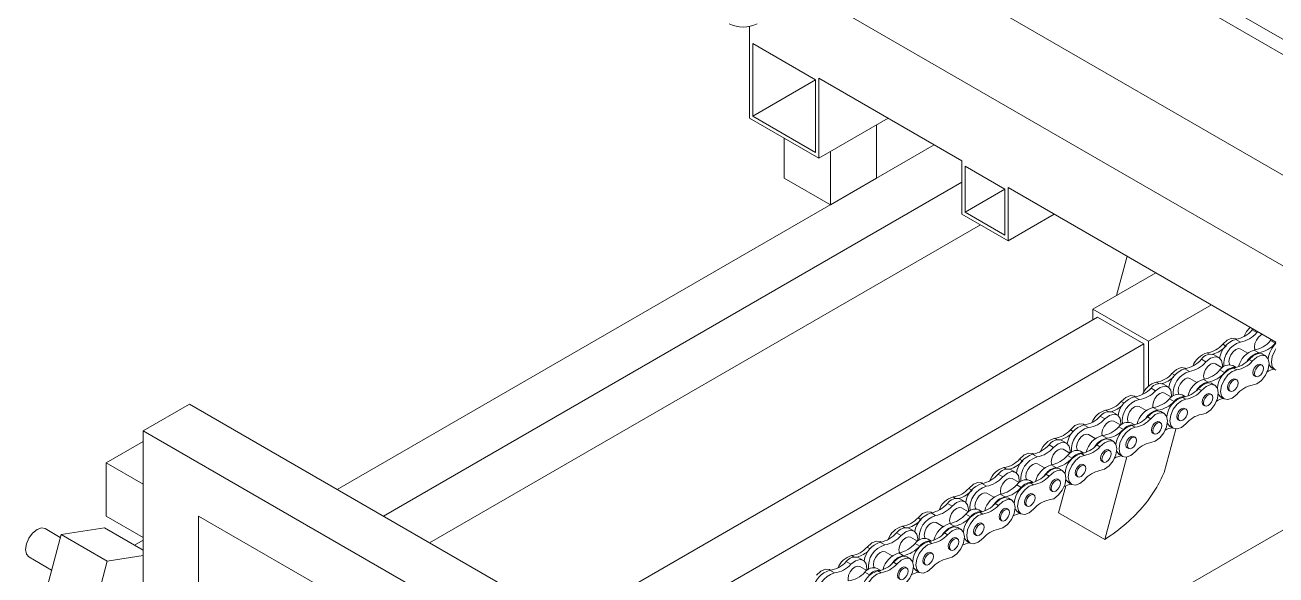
# Model space of a CAD drawing. Header units: millimetres. Extents: x 127 to 2222, y 23 to 864.
# Drawn here: x 751.9 to 847.7, y 198.1 to 240.2 of the extents above; entities that cross this region are included whole.
import ezdxf

# ---------------------------------------------------------------- set-up
doc = ezdxf.new("R2010")
doc.units = ezdxf.units.MM

msp = doc.modelspace()

# ---------------------------------------------------------------- linework, layer by layer
at = {"color": 7, "linetype": 'Continuous', "lineweight": 15}
for p, q in [((864.185, 228.708), (825.027, 251.313)), ((821.027, 244.385), (860.185, 221.779)), ((862.462, 213.513), (811.986, 242.652)), ((858.814, 232.967), (841.844, 242.764)), ((807.349, 233.081), (807.349, 240.099)), ((807.596, 238.776), (812.405, 236.001)), ((807.596, 233.224), (807.596, 238.776)), ((807.596, 233.224), (812.405, 236)), ((812.405, 236.001), (812.405, 230.448)), ((823.612, 229.816), (812.652, 236.143)), ((812.652, 236.143), (812.652, 230.019)), ((812.652, 230.019), (807.349, 233.081)), ((812.405, 230.448), (807.596, 233.224)), ((812.652, 230.019), (817.956, 233.081)), ((817.072, 232.571), (817.072, 228.487)), ((775.779, 204.649), (821.493, 231.04)), ((810.001, 231.55), (810.001, 228.487)), ((813.536, 230.53), (813.536, 226.446)), ((823.612, 225.734), (823.612, 229.816)), ((823.86, 229.388), (826.9, 227.632)), ((823.86, 225.877), (823.86, 229.388)), ((779.314, 202.608), (823.612, 228.181)), ((810.001, 228.487), (813.536, 226.446)), ((813.536, 226.446), (817.072, 228.487)), ((823.86, 225.877), (826.9, 227.632)), ((826.9, 227.632), (826.9, 224.121)), ((827.148, 227.775), (827.148, 223.693)), ((847.654, 215.937), (827.148, 227.775)), ((827.148, 223.693), (823.612, 225.734)), ((826.9, 224.121), (823.86, 225.877)), ((827.148, 223.693), (830.684, 225.734)), ((782.85, 200.567), (825.029, 224.916)), ((836.256, 222.517), (835.453, 219.504)), ((838.464, 221.243), (833.639, 218.457)), ((833.639, 217.641), (833.639, 218.457)), ((833.639, 218.457), (837.881, 216.008)), ((842.706, 218.794), (837.881, 216.008)), ((833.992, 217.845), (793.456, 194.444)), ((833.992, 217.845), (837.528, 215.804)), ((845.829, 216.857), (845.915, 216.941)), ((845.829, 216.857), (846.183, 216.653)), ((846.183, 216.653), (846.269, 216.737)), ((837.528, 215.804), (796.992, 192.403)), ((837.528, 215.804), (837.528, 212.094)), ((837.881, 216.008), (837.881, 212.544)), ((843.58, 215.769), (843.801, 215.642)), ((844.573, 216.132), (844.926, 215.928)), ((844.658, 216.144), (844.606, 216.174)), ((847.244, 216.041), (847.329, 216.125)), ((847.597, 215.837), (847.244, 216.041)), ((847.597, 215.837), (847.654, 215.894)), ((841.94, 214.612), (842.294, 214.408)), ((843.288, 214.748), (842.934, 214.952)), ((845.487, 215.089), (844.957, 215.394)), ((845.843, 214.463), (845.595, 214.606)), ((846.341, 215.111), (845.987, 215.315)), ((846.869, 214.868), (846.622, 215.011)), ((840.684, 213.887), (841.037, 213.683)), ((840.769, 213.899), (840.717, 213.929)), ((843.543, 213.966), (843.013, 214.272)), ((843.708, 213.592), (843.355, 213.796)), ((844.612, 213.983), (844.348, 214.136)), ((844.645, 213.802), (844.398, 213.945)), ((846.6, 214.157), (846.494, 214.219)), ((847.316, 213.968), (847.564, 213.825)), ((839.399, 212.503), (839.045, 212.707)), ((839.691, 213.524), (839.912, 213.396)), ((841.598, 212.843), (841.068, 213.149)), ((842.451, 212.866), (842.098, 213.07)), ((842.98, 212.623), (842.732, 212.766)), ((844.656, 213.035), (844.55, 213.096)), ((845.994, 213.352), (846.1, 213.291)), ((836.89, 211.744), (836.83, 211.779)), ((836.832, 211.74), (837.185, 211.536)), ((838.087, 212.404), (838.441, 212.2)), ((839.653, 211.721), (839.124, 212.027)), ((840.723, 211.738), (840.459, 211.891)), ((840.756, 211.557), (840.509, 211.7)), ((841.954, 212.218), (841.706, 212.361)), ((842.711, 211.912), (842.605, 211.973)), ((843.427, 211.723), (843.675, 211.58)), ((844.05, 212.23), (844.156, 212.169)), ((764.463, 211.181), (760.928, 209.14)), ((825.274, 176.076), (764.463, 211.181)), ((835.803, 211.374), (836.025, 211.246)), ((837.711, 210.693), (837.181, 210.999)), ((838.6, 210.719), (838.246, 210.923)), ((839.855, 211.383), (839.502, 211.587)), ((840.767, 210.79), (840.66, 210.851)), ((842.105, 211.107), (842.211, 211.046)), ((834.2, 210.254), (834.553, 210.05)), ((835.511, 210.353), (835.158, 210.557)), ((835.766, 209.571), (835.236, 209.877)), ((838.066, 210.068), (837.819, 210.211)), ((838.824, 209.762), (838.718, 209.823)), ((839.093, 210.473), (838.845, 210.616)), ((840.16, 209.985), (840.267, 209.924)), ((760.928, 209.14), (760.928, 197.315)), ((789.977, 192.371), (760.928, 209.14)), ((831.916, 209.224), (832.137, 209.096)), ((833.003, 209.594), (832.942, 209.629)), ((832.944, 209.59), (833.298, 209.386)), ((833.823, 208.543), (833.294, 208.849)), ((835.968, 209.233), (835.614, 209.437)), ((836.836, 209.588), (836.572, 209.741)), ((836.869, 209.407), (836.621, 209.55)), ((838.218, 208.957), (838.324, 208.896)), ((839.103, 205.959), (839.988, 209.277)), ((839.538, 209.478), (839.786, 209.335)), ((758.099, 206.69), (760.928, 208.323)), ((830.277, 208.067), (830.63, 207.863)), ((831.624, 208.203), (831.27, 208.407)), ((834.179, 207.918), (833.931, 208.061)), ((834.712, 208.569), (834.359, 208.773)), ((835.205, 208.323), (834.958, 208.466)), ((836.879, 208.64), (836.773, 208.701)), ((828.027, 206.979), (828.248, 206.851)), ((829.02, 207.342), (829.373, 207.138)), ((829.105, 207.354), (829.053, 207.384)), ((831.879, 207.421), (831.349, 207.727)), ((832.044, 207.047), (831.691, 207.251)), ((832.949, 207.438), (832.685, 207.591)), ((832.981, 207.257), (832.734, 207.4)), ((836.234, 207.136), (834.548, 200.814)), ((834.936, 207.612), (834.83, 207.673)), ((835.651, 207.328), (835.898, 207.185)), ((836.273, 207.835), (836.379, 207.774)), ((758.099, 206.69), (760.928, 205.057)), ((758.099, 202.607), (758.099, 206.69)), ((827.735, 205.958), (827.381, 206.162)), ((829.934, 206.298), (829.404, 206.604)), ((830.788, 206.321), (830.434, 206.525)), ((831.316, 206.078), (831.069, 206.221)), ((832.992, 206.49), (832.886, 206.551)), ((834.33, 206.807), (834.436, 206.746)), ((855.206, 205.599), (814.669, 182.198)), ((825.131, 205.096), (825.484, 204.892)), ((825.216, 205.109), (825.164, 205.139)), ((826.387, 205.822), (826.741, 205.618)), ((827.99, 205.176), (827.46, 205.482)), ((828.155, 204.801), (827.802, 205.006)), ((829.06, 205.193), (828.796, 205.346)), ((829.092, 205.012), (828.845, 205.155)), ((830.29, 205.673), (830.042, 205.816)), ((831.047, 205.367), (830.941, 205.428)), ((831.763, 205.178), (832.011, 205.035)), ((832.386, 205.685), (832.492, 205.624)), ((824.138, 204.734), (824.359, 204.606)), ((826.045, 204.053), (825.515, 204.359)), ((826.899, 204.076), (826.545, 204.28)), ((829.103, 204.244), (828.997, 204.306)), ((830.441, 204.562), (830.547, 204.501)), ((831.568, 204.935), (831.013, 202.855)), ((822.498, 203.577), (822.852, 203.373)), ((823.846, 203.713), (823.492, 203.917)), ((824.101, 202.931), (823.571, 203.236)), ((825.17, 202.948), (824.906, 203.1)), ((826.401, 203.428), (826.153, 203.571)), ((827.158, 203.122), (827.052, 203.183)), ((827.427, 203.833), (827.18, 203.976)), ((828.497, 203.44), (828.603, 203.378)), ((758.099, 202.607), (760.928, 200.974)), ((786.337, 190.389), (765.17, 202.608)), ((765.17, 202.608), (765.17, 194.443)), ((820.249, 202.489), (820.47, 202.361)), ((821.242, 202.851), (821.595, 202.647)), ((821.327, 202.864), (821.275, 202.894)), ((822.156, 201.808), (821.626, 202.114)), ((824.266, 202.556), (823.913, 202.76)), ((825.203, 202.767), (824.956, 202.909)), ((826.552, 202.317), (826.658, 202.256)), ((827.874, 202.933), (828.122, 202.79)), ((834.548, 200.814), (831.013, 202.855)), ((754.637, 201.198), (751.877, 190.851)), ((754.578, 200.98), (753.421, 201.649)), ((754.637, 201.198), (757.959, 201.72)), ((758.172, 199.157), (754.637, 201.198)), ((760.928, 200.006), (757.959, 201.72)), ((818.609, 201.332), (818.963, 201.128)), ((819.957, 201.468), (819.603, 201.672)), ((822.512, 201.183), (822.264, 201.325)), ((823.009, 201.831), (822.656, 202.035)), ((823.538, 201.588), (823.29, 201.73)), ((824.608, 201.195), (824.714, 201.133)), ((825.214, 201.999), (825.108, 202.061)), ((760.928, 200.77), (760.266, 200.388)), ((768.706, 200.567), (768.706, 200.567)), ((768.706, 200.567), (768.706, 200.567)), ((816.36, 200.244), (816.581, 200.116)), ((817.353, 200.606), (817.706, 200.402)), ((817.438, 200.619), (817.386, 200.649)), ((820.211, 200.685), (819.682, 200.991)), ((820.377, 200.311), (820.023, 200.515)), ((821.281, 200.703), (821.017, 200.855)), ((821.314, 200.521), (821.067, 200.664)), ((823.269, 200.877), (823.163, 200.938)), ((823.985, 200.688), (824.233, 200.545)), ((752.171, 199.484), (753.911, 198.479)), ((758.172, 199.157), (760.928, 199.59)), ((816.068, 199.222), (815.714, 199.427)), ((818.267, 199.563), (817.737, 199.869)), ((819.12, 199.586), (818.767, 199.79)), ((819.649, 199.342), (819.401, 199.485)), ((821.324, 199.754), (821.218, 199.815)), ((822.663, 200.072), (822.769, 200.011)), ((758.172, 199.157), (756.957, 194.6)), ((772.241, 198.525), (772.241, 198.526)), ((772.241, 198.525), (772.242, 198.526)), ((813.559, 198.464), (813.499, 198.499)), ((813.501, 198.459), (813.854, 198.255)), ((814.756, 199.123), (815.11, 198.919)), ((816.322, 198.44), (815.793, 198.746)), ((816.524, 198.103), (816.17, 198.307)), ((817.392, 198.458), (817.128, 198.61)), ((817.425, 198.276), (817.178, 198.419)), ((818.622, 198.937), (818.375, 199.08)), ((819.38, 198.632), (819.274, 198.693)), ((820.096, 198.443), (820.344, 198.3)), ((820.718, 198.949), (820.825, 198.888))]:
    msp.add_line(p, q, dxfattribs=at)
at = {"color": 8, "linetype": 'Continuous', "lineweight": 15}
for p, q in [((842.382, 215.108), (842.57, 215)), ((838.493, 212.863), (838.68, 212.755)), ((834.606, 210.713), (834.793, 210.605)), ((830.719, 208.563), (830.906, 208.455)), ((826.83, 206.318), (827.017, 206.21)), ((822.94, 204.073), (823.128, 203.965)), ((819.051, 201.828), (819.238, 201.72)), ((815.162, 199.583), (815.349, 199.474))]:
    msp.add_line(p, q, dxfattribs=at)
at = {"color": 7, "linetype": 'Continuous', "lineweight": 15, "flags": 128}
for points in [[(846.631, 216.528), (846.527, 216.48), (846.324, 216.316), (846.152, 216.084), (846.037, 215.819), (845.997, 215.561), (846.037, 215.35), (846.05, 215.324)], [(843.58, 215.769), (843.926, 216.078), (844.281, 216.225), (844.586, 216.185), (844.606, 216.174)], [(842.294, 214.408), (842.645, 214.688), (842.994, 214.806), (843.29, 214.747), (843.488, 214.517), (843.557, 214.153), (843.544, 213.965)], [(844.957, 215.394), (844.785, 215.428), (844.582, 215.357), (844.379, 215.193), (844.207, 214.961), (844.092, 214.696), (844.052, 214.439), (844.092, 214.228), (844.108, 214.197)], [(845.595, 214.606), (845.941, 214.915), (846.296, 215.062), (846.602, 215.022), (846.622, 215.011)], [(845.843, 214.463), (846.188, 214.772), (846.543, 214.919), (846.849, 214.879), (847.055, 214.659), (847.128, 214.296), (847.055, 213.848), (846.849, 213.391), (846.543, 212.998), (846.188, 212.735), (845.843, 212.644)], [(847.654, 213.787), (847.566, 213.824), (847.373, 214.045), (847.305, 214.398), (847.373, 214.829), (847.566, 215.273), (847.654, 215.412)], [(839.691, 213.524), (840.037, 213.833), (840.392, 213.98), (840.697, 213.94), (840.717, 213.929)], [(843.013, 214.272), (842.841, 214.305), (842.638, 214.235), (842.435, 214.071), (842.263, 213.839), (842.148, 213.574), (842.108, 213.316), (842.148, 213.105), (842.161, 213.079)], [(844.645, 211.923), (844.306, 211.646), (843.966, 211.525), (843.677, 211.579), (843.484, 211.8), (843.416, 212.153), (843.484, 212.584), (843.677, 213.028), (843.966, 213.415), (844.306, 213.687), (844.645, 213.802)], [(845.994, 213.352), (845.994, 213.352), (845.917, 213.441), (845.891, 213.581), (845.917, 213.753), (845.994, 213.93), (846.109, 214.085), (846.244, 214.194), (846.379, 214.241), (846.494, 214.219)], [(846.704, 213.928), (846.677, 214.069), (846.6, 214.157), (846.485, 214.18), (846.35, 214.133), (846.215, 214.023), (846.1, 213.869), (846.024, 213.692), (845.997, 213.52), (846.024, 213.379), (846.1, 213.291), (846.215, 213.269), (846.35, 213.316), (846.485, 213.425), (846.6, 213.58), (846.677, 213.757), (846.704, 213.928)], [(847.316, 213.968), (847.125, 214.188), (847.124, 214.191)], [(841.068, 213.149), (840.896, 213.183), (840.693, 213.112), (840.49, 212.948), (840.318, 212.716), (840.203, 212.451), (840.163, 212.193), (840.203, 211.982), (840.219, 211.952)], [(841.706, 212.361), (842.052, 212.67), (842.407, 212.816), (842.713, 212.777), (842.732, 212.766)], [(841.954, 212.218), (842.299, 212.527), (842.654, 212.674), (842.96, 212.634), (843.166, 212.414), (843.239, 212.051), (843.166, 211.603), (842.96, 211.146), (842.654, 210.753), (842.299, 210.49), (841.954, 210.399)], [(843.946, 212.459), (843.973, 212.631), (844.05, 212.807), (844.164, 212.962), (844.3, 213.071), (844.435, 213.118), (844.55, 213.096)], [(844.759, 212.806), (844.732, 212.947), (844.656, 213.035), (844.541, 213.057), (844.406, 213.01), (844.27, 212.901), (844.156, 212.746), (844.079, 212.569), (844.052, 212.398), (844.079, 212.257), (844.156, 212.169), (844.27, 212.146), (844.406, 212.193), (844.541, 212.303), (844.656, 212.457), (844.732, 212.634), (844.759, 212.806)], [(835.803, 211.374), (836.149, 211.683), (836.504, 211.83), (836.81, 211.79), (836.83, 211.779)], [(839.124, 212.027), (838.972, 212.061), (838.771, 212.002), (838.567, 211.847), (838.39, 211.621), (838.268, 211.357), (838.219, 211.097), (838.237, 210.923)], [(838.441, 212.2), (838.794, 212.463), (839.14, 212.564), (839.428, 212.485), (839.613, 212.239), (839.667, 211.863), (839.655, 211.72)], [(842.105, 211.107), (842.105, 211.107), (842.028, 211.196), (842.001, 211.336), (842.028, 211.508), (842.105, 211.685), (842.22, 211.839), (842.355, 211.949), (842.49, 211.996), (842.605, 211.973)], [(842.815, 211.683), (842.788, 211.824), (842.711, 211.912), (842.596, 211.934), (842.461, 211.887), (842.326, 211.778), (842.211, 211.624), (842.134, 211.447), (842.108, 211.275), (842.134, 211.134), (842.211, 211.046), (842.326, 211.024), (842.461, 211.071), (842.596, 211.18), (842.711, 211.335), (842.788, 211.511), (842.815, 211.683)], [(843.427, 211.723), (843.236, 211.942), (843.234, 211.946)], [(844.05, 212.23), (844.05, 212.23), (843.973, 212.318), (843.946, 212.459)], [(837.181, 210.999), (837.029, 211.034), (836.828, 210.974), (836.624, 210.82), (836.447, 210.593), (836.325, 210.33), (836.276, 210.069), (836.308, 209.852), (836.332, 209.802)], [(840.756, 209.678), (840.417, 209.401), (840.077, 209.28), (839.788, 209.334), (839.594, 209.554), (839.527, 209.908), (839.594, 210.339), (839.788, 210.783), (840.077, 211.17), (840.417, 211.442), (840.756, 211.557)], [(840.057, 210.214), (840.084, 210.385), (840.16, 210.562), (840.275, 210.717), (840.41, 210.826), (840.546, 210.873), (840.66, 210.851)], [(840.87, 210.561), (840.843, 210.701), (840.767, 210.79), (840.652, 210.812), (840.517, 210.765), (840.381, 210.656), (840.267, 210.501), (840.19, 210.324), (840.163, 210.152), (840.19, 210.012), (840.267, 209.924), (840.381, 209.901), (840.517, 209.948), (840.652, 210.057), (840.767, 210.212), (840.843, 210.389), (840.87, 210.561)], [(835.236, 209.877), (835.085, 209.911), (834.884, 209.852), (834.679, 209.697), (834.502, 209.471), (834.38, 209.207), (834.332, 208.947), (834.349, 208.773)], [(834.553, 210.05), (834.907, 210.313), (835.253, 210.414), (835.54, 210.335), (835.725, 210.089), (835.78, 209.713), (835.767, 209.57)], [(837.819, 210.211), (838.164, 210.52), (838.519, 210.666), (838.825, 210.627), (838.845, 210.616)], [(838.066, 210.068), (838.412, 210.377), (838.767, 210.524), (839.073, 210.484), (839.279, 210.264), (839.352, 209.901), (839.279, 209.453), (839.073, 208.996), (838.767, 208.603), (838.412, 208.34), (838.066, 208.249)], [(838.218, 208.957), (838.218, 208.957), (838.141, 209.046), (838.114, 209.186), (838.141, 209.358), (838.218, 209.535), (838.332, 209.689), (838.468, 209.799), (838.603, 209.846), (838.718, 209.823)], [(838.927, 209.533), (838.9, 209.674), (838.824, 209.762), (838.709, 209.784), (838.574, 209.737), (838.438, 209.628), (838.324, 209.474), (838.247, 209.297), (838.22, 209.125), (838.247, 208.984), (838.324, 208.896), (838.438, 208.874), (838.574, 208.921), (838.709, 209.03), (838.824, 209.185), (838.9, 209.361), (838.927, 209.533)], [(840.16, 209.985), (840.16, 209.985), (840.084, 210.073), (840.057, 210.214)], [(831.916, 209.224), (832.262, 209.533), (832.617, 209.68), (832.923, 209.64), (832.942, 209.629)], [(833.294, 208.849), (833.142, 208.884), (832.941, 208.824), (832.736, 208.67), (832.56, 208.443), (832.438, 208.18), (832.389, 207.919), (832.421, 207.702), (832.444, 207.652)], [(836.869, 207.528), (836.529, 207.251), (836.189, 207.13), (835.9, 207.184), (835.707, 207.404), (835.639, 207.758), (835.707, 208.189), (835.9, 208.633), (836.189, 209.02), (836.529, 209.292), (836.869, 209.407)], [(839.538, 209.478), (839.347, 209.697), (839.338, 209.717)], [(830.63, 207.863), (830.981, 208.142), (831.33, 208.261), (831.626, 208.202), (831.824, 207.972), (831.893, 207.608), (831.88, 207.42)], [(833.931, 208.061), (834.277, 208.37), (834.632, 208.516), (834.938, 208.477), (834.958, 208.466)], [(834.179, 207.918), (834.525, 208.227), (834.88, 208.374), (835.185, 208.334), (835.391, 208.114), (835.464, 207.751), (835.391, 207.303), (835.185, 206.846), (834.88, 206.453), (834.525, 206.19), (834.179, 206.099)], [(836.17, 208.064), (836.196, 208.235), (836.273, 208.412), (836.388, 208.567), (836.523, 208.676), (836.658, 208.723), (836.773, 208.701)], [(836.273, 207.835), (836.273, 207.835), (836.196, 207.923), (836.17, 208.064)], [(836.983, 208.411), (836.956, 208.551), (836.879, 208.64), (836.764, 208.662), (836.629, 208.615), (836.494, 208.506), (836.379, 208.351), (836.303, 208.174), (836.276, 208.002), (836.303, 207.862), (836.379, 207.774), (836.494, 207.751), (836.629, 207.798), (836.764, 207.908), (836.879, 208.062), (836.956, 208.239), (836.983, 208.411)], [(828.027, 206.979), (828.373, 207.288), (828.728, 207.435), (829.033, 207.395), (829.053, 207.384)], [(831.349, 207.727), (831.177, 207.76), (830.974, 207.69), (830.771, 207.526), (830.599, 207.294), (830.484, 207.029), (830.444, 206.771), (830.484, 206.56), (830.497, 206.534)], [(832.981, 205.378), (832.642, 205.101), (832.302, 204.98), (832.013, 205.034), (831.82, 205.254), (831.752, 205.608), (831.82, 206.039), (832.013, 206.483), (832.302, 206.87), (832.642, 207.142), (832.981, 207.257)], [(834.33, 206.807), (834.33, 206.807), (834.254, 206.896), (834.227, 207.036), (834.254, 207.208), (834.33, 207.385), (834.445, 207.539), (834.58, 207.649), (834.716, 207.696), (834.83, 207.673)], [(835.04, 207.383), (835.013, 207.524), (834.936, 207.612), (834.822, 207.634), (834.686, 207.587), (834.551, 207.478), (834.436, 207.324), (834.36, 207.147), (834.333, 206.975), (834.36, 206.834), (834.436, 206.746), (834.551, 206.724), (834.686, 206.771), (834.822, 206.88), (834.936, 207.035), (835.013, 207.211), (835.04, 207.383)], [(835.651, 207.328), (835.46, 207.547), (835.451, 207.567)], [(826.741, 205.618), (827.092, 205.897), (827.441, 206.016), (827.737, 205.956), (827.935, 205.727), (828.004, 205.363), (827.991, 205.175)], [(829.404, 206.604), (829.232, 206.637), (829.029, 206.567), (828.827, 206.403), (828.654, 206.171), (828.54, 205.906), (828.499, 205.648), (828.54, 205.437), (828.555, 205.406)], [(830.042, 205.816), (830.388, 206.125), (830.743, 206.271), (831.049, 206.232), (831.069, 206.221)], [(830.29, 205.673), (830.635, 205.982), (830.99, 206.128), (831.296, 206.089), (831.502, 205.869), (831.575, 205.506), (831.502, 205.058), (831.296, 204.6), (830.99, 204.208), (830.635, 203.944), (830.29, 203.854)], [(832.282, 205.914), (832.309, 206.085), (832.386, 206.262), (832.5, 206.417), (832.636, 206.526), (832.771, 206.573), (832.886, 206.551)], [(833.095, 206.261), (833.068, 206.401), (832.992, 206.49), (832.877, 206.512), (832.742, 206.465), (832.606, 206.356), (832.492, 206.201), (832.415, 206.024), (832.388, 205.852), (832.415, 205.712), (832.492, 205.624), (832.606, 205.601), (832.742, 205.648), (832.877, 205.758), (832.992, 205.912), (833.068, 206.089), (833.095, 206.261)], [(824.138, 204.734), (824.484, 205.043), (824.839, 205.19), (825.144, 205.15), (825.164, 205.139)], [(827.46, 205.482), (827.288, 205.515), (827.085, 205.444), (826.882, 205.281), (826.71, 205.049), (826.595, 204.783), (826.555, 204.526), (826.595, 204.315), (826.608, 204.289)], [(829.092, 203.133), (828.753, 202.856), (828.413, 202.735), (828.124, 202.789), (827.931, 203.009), (827.863, 203.362), (827.931, 203.794), (828.124, 204.238), (828.413, 204.625), (828.753, 204.897), (829.092, 205.012)], [(830.441, 204.562), (830.441, 204.562), (830.365, 204.65), (830.338, 204.791), (830.365, 204.963), (830.441, 205.14), (830.556, 205.294), (830.691, 205.404), (830.826, 205.451), (830.941, 205.428)], [(831.151, 205.138), (831.124, 205.279), (831.047, 205.367), (830.933, 205.389), (830.797, 205.342), (830.662, 205.233), (830.547, 205.078), (830.471, 204.902), (830.444, 204.73), (830.471, 204.589), (830.547, 204.501), (830.662, 204.479), (830.797, 204.526), (830.933, 204.635), (831.047, 204.79), (831.124, 204.966), (831.151, 205.138)], [(831.763, 205.178), (831.572, 205.397), (831.571, 205.401)], [(832.386, 205.685), (832.386, 205.685), (832.309, 205.773), (832.282, 205.914)], [(825.515, 204.359), (825.343, 204.392), (825.14, 204.322), (824.937, 204.158), (824.765, 203.926), (824.65, 203.661), (824.61, 203.403), (824.65, 203.192), (824.666, 203.161)], [(826.153, 203.571), (826.499, 203.88), (826.854, 204.026), (827.16, 203.986), (827.18, 203.976)], [(828.393, 203.669), (828.42, 203.84), (828.497, 204.017), (828.611, 204.172), (828.747, 204.281), (828.882, 204.328), (828.997, 204.306)], [(829.206, 204.016), (829.179, 204.156), (829.103, 204.244), (828.988, 204.267), (828.853, 204.22), (828.717, 204.111), (828.603, 203.956), (828.526, 203.779), (828.499, 203.607), (828.526, 203.467), (828.603, 203.378), (828.717, 203.356), (828.853, 203.403), (828.988, 203.512), (829.103, 203.667), (829.179, 203.844), (829.206, 204.016)], [(823.571, 203.236), (823.399, 203.27), (823.196, 203.199), (822.993, 203.035), (822.821, 202.803), (822.706, 202.538), (822.666, 202.281), (822.706, 202.07), (822.719, 202.044)], [(822.852, 203.373), (823.203, 203.652), (823.552, 203.771), (823.848, 203.711), (824.046, 203.482), (824.115, 203.118), (824.102, 202.93)], [(826.401, 203.428), (826.746, 203.737), (827.101, 203.883), (827.407, 203.844), (827.613, 203.624), (827.686, 203.26), (827.613, 202.813), (827.407, 202.355), (827.101, 201.963), (826.746, 201.699), (826.401, 201.609)], [(826.552, 202.317), (826.552, 202.317), (826.475, 202.405), (826.449, 202.546), (826.475, 202.718), (826.552, 202.895), (826.667, 203.049), (826.802, 203.158), (826.937, 203.205), (827.052, 203.183)], [(827.262, 202.893), (827.235, 203.034), (827.158, 203.122), (827.043, 203.144), (826.908, 203.097), (826.773, 202.988), (826.658, 202.833), (826.582, 202.657), (826.555, 202.485), (826.582, 202.344), (826.658, 202.256), (826.773, 202.234), (826.908, 202.281), (827.043, 202.39), (827.158, 202.545), (827.235, 202.721), (827.262, 202.893)], [(827.874, 202.933), (827.683, 203.152), (827.682, 203.156)], [(828.497, 203.44), (828.497, 203.44), (828.42, 203.528), (828.393, 203.669)], [(820.249, 202.489), (820.595, 202.798), (820.95, 202.944), (821.255, 202.905), (821.275, 202.894)], [(821.626, 202.114), (821.454, 202.147), (821.251, 202.077), (821.048, 201.913), (820.876, 201.681), (820.761, 201.416), (820.721, 201.158), (820.761, 200.947), (820.777, 200.916)], [(825.203, 200.888), (824.864, 200.611), (824.524, 200.49), (824.235, 200.544), (824.042, 200.764), (823.974, 201.117), (824.042, 201.549), (824.235, 201.992), (824.524, 202.38), (824.864, 202.652), (825.203, 202.767)], [(753.421, 201.649), (753.134, 201.704), (752.796, 201.587), (752.458, 201.314), (752.171, 200.927), (751.979, 200.485), (751.912, 200.056), (751.979, 199.704), (752.171, 199.484), (752.171, 199.484)], [(818.963, 201.128), (819.314, 201.407), (819.663, 201.526), (819.959, 201.466), (820.157, 201.237), (820.226, 200.872), (820.213, 200.685)], [(822.264, 201.325), (822.61, 201.634), (822.965, 201.781), (823.27, 201.741), (823.29, 201.73)], [(822.512, 201.183), (822.857, 201.492), (823.212, 201.638), (823.518, 201.598), (823.724, 201.379), (823.797, 201.015), (823.724, 200.568), (823.518, 200.11), (823.212, 199.717), (822.857, 199.454), (822.512, 199.364)], [(824.504, 201.423), (824.531, 201.595), (824.608, 201.772), (824.722, 201.927), (824.858, 202.036), (824.993, 202.083), (825.108, 202.061)], [(824.608, 201.195), (824.608, 201.195), (824.531, 201.283), (824.504, 201.423)], [(825.317, 201.77), (825.29, 201.911), (825.214, 201.999), (825.099, 202.022), (824.964, 201.975), (824.828, 201.865), (824.714, 201.711), (824.637, 201.534), (824.61, 201.362), (824.637, 201.222), (824.714, 201.133), (824.828, 201.111), (824.964, 201.158), (825.099, 201.267), (825.214, 201.422), (825.29, 201.599), (825.317, 201.77)], [(816.36, 200.244), (816.705, 200.553), (817.06, 200.699), (817.366, 200.66), (817.386, 200.649)], [(819.682, 200.991), (819.51, 201.025), (819.307, 200.954), (819.104, 200.79), (818.932, 200.558), (818.817, 200.293), (818.776, 200.036), (818.817, 199.825), (818.83, 199.799)], [(821.314, 198.643), (820.975, 198.366), (820.635, 198.245), (820.346, 198.299), (820.152, 198.519), (820.085, 198.872), (820.152, 199.304), (820.346, 199.747), (820.635, 200.135), (820.975, 200.407), (821.314, 200.521)], [(822.663, 200.072), (822.663, 200.072), (822.586, 200.16), (822.559, 200.301), (822.586, 200.473), (822.663, 200.649), (822.778, 200.804), (822.913, 200.913), (823.048, 200.96), (823.163, 200.938)], [(823.373, 200.648), (823.346, 200.789), (823.269, 200.877), (823.154, 200.899), (823.019, 200.852), (822.884, 200.743), (822.769, 200.588), (822.692, 200.411), (822.666, 200.24), (822.692, 200.099), (822.769, 200.011), (822.884, 199.988), (823.019, 200.036), (823.154, 200.145), (823.269, 200.299), (823.346, 200.476), (823.373, 200.648)], [(823.985, 200.688), (823.794, 200.907), (823.792, 200.911)], [(815.11, 198.919), (815.463, 199.183), (815.809, 199.283), (816.097, 199.204), (816.282, 198.958), (816.336, 198.582), (816.324, 198.44)], [(817.737, 199.869), (817.565, 199.902), (817.362, 199.832), (817.159, 199.668), (816.987, 199.436), (816.872, 199.171), (816.832, 198.913), (816.872, 198.702), (816.888, 198.671)], [(818.375, 199.08), (818.721, 199.389), (819.076, 199.536), (819.381, 199.496), (819.401, 199.485)], [(818.622, 198.937), (818.968, 199.246), (819.323, 199.393), (819.629, 199.353), (819.835, 199.134), (819.908, 198.77), (819.835, 198.323), (819.629, 197.865), (819.323, 197.472), (818.968, 197.209), (818.622, 197.119)], [(820.615, 199.178), (820.642, 199.35), (820.718, 199.527), (820.833, 199.682), (820.968, 199.791), (821.104, 199.838), (821.218, 199.815)], [(821.428, 199.525), (821.401, 199.666), (821.325, 199.754), (821.21, 199.777), (821.075, 199.73), (820.939, 199.62), (820.825, 199.466), (820.748, 199.289), (820.721, 199.117), (820.748, 198.976), (820.825, 198.888), (820.939, 198.866), (821.075, 198.913), (821.21, 199.022), (821.325, 199.177), (821.401, 199.354), (821.428, 199.525)], [(812.472, 198.094), (812.818, 198.403), (813.173, 198.549), (813.479, 198.51), (813.499, 198.499)], [(815.793, 198.746), (815.641, 198.781), (815.44, 198.721), (815.235, 198.567), (815.059, 198.34), (814.937, 198.077), (814.888, 197.816), (814.905, 197.642)], [(817.425, 196.397), (817.086, 196.12), (816.746, 196), (816.457, 196.054), (816.263, 196.274), (816.195, 196.627), (816.263, 197.059), (816.457, 197.502), (816.746, 197.89), (817.086, 198.162), (817.425, 198.276)], [(818.774, 197.827), (818.774, 197.827), (818.697, 197.915), (818.67, 198.056), (818.697, 198.228), (818.774, 198.404), (818.889, 198.559), (819.024, 198.668), (819.159, 198.715), (819.274, 198.693)], [(819.484, 198.403), (819.457, 198.543), (819.38, 198.632), (819.265, 198.654), (819.13, 198.607), (818.995, 198.498), (818.88, 198.343), (818.803, 198.166), (818.776, 197.995), (818.803, 197.854), (818.88, 197.766), (818.995, 197.743), (819.13, 197.79), (819.265, 197.9), (819.38, 198.054), (819.457, 198.231), (819.484, 198.403)], [(820.096, 198.443), (819.905, 198.662), (819.903, 198.666)], [(820.718, 198.949), (820.718, 198.949), (820.642, 199.038), (820.615, 199.178)]]:
    msp.add_lwpolyline(points, dxfattribs=at)
at = {"color": 7, "linetype": 'Continuous', "lineweight": 15}
for centre, radius, start, end in [((806.86, 242.352), 2.306, 242.60928, 297.39059), ((844.163, 218.293), 2.199, 280.73567, 319.25895), ((844.517, 218.089), 2.199, 280.73567, 319.25895), ((847.07, 215.555), 2.043, 132.24193, 157.25908), ((842.048, 217.129), 2.049, 279.40473, 318.40616), ((842.153, 217.187), 2.289, 286.97739, 317.01806), ((845.086, 214.442), 1.766, 106.90238, 171.22286), ((845.411, 214.249), 1.748, 106.10491, 186.30227), ((845.577, 217.476), 2.199, 280.73567, 319.25895), ((845.931, 217.272), 2.199, 280.73567, 319.25895), ((849.052, 214.415), 2.003, 134.24525, 173.41121), ((840.274, 216.048), 2.199, 280.73569, 319.25893), ((842.806, 213.563), 1.602, 105.33227, 160.43075), ((842.665, 214.115), 0.879, 72.1985, 145.57305), ((844.063, 215.966), 2.049, 279.40473, 318.40616), ((846.496, 213.641), 1.75, 106.89774, 166.61854), ((846.681, 213.705), 1.447, 103.60116, 148.01206), ((841.197, 212.197), 1.766, 106.9025, 171.22274), ((841.522, 212.004), 1.748, 106.10512, 186.30206), ((840.628, 215.843), 2.199, 280.73569, 319.25893), ((841.688, 215.231), 2.199, 280.73569, 319.25893), ((842.042, 215.027), 2.199, 280.73569, 319.25893), ((844.864, 212.317), 1.694, 105.98767, 177.17299), ((844.08, 213.299), 0.879, 72.1985, 145.57305), ((844.481, 213.026), 0.958, 83.50536, 143.77979), ((844.31, 215.823), 2.049, 279.40473, 318.40616), ((847.837, 212.205), 1.683, 101.15105, 120.46329), ((838.908, 211.334), 1.584, 105.19024, 158.36456), ((838.771, 211.909), 0.844, 71.06011, 144.09306), ((838.159, 214.884), 2.049, 279.40493, 318.40598), ((838.303, 214.857), 2.196, 286.64941, 312.85778), ((842.607, 211.396), 1.75, 106.89786, 166.61842), ((842.792, 211.46), 1.447, 103.60165, 148.01157), ((846.311, 210.513), 2.182, 102.38555, 139.74622), ((837.275, 210.069), 1.728, 104.85732, 171.77365), ((836.552, 213.788), 2.067, 277.78096, 317.96188), ((836.905, 213.584), 2.067, 277.78096, 317.96188), ((840.976, 210.074), 1.691, 106.03522, 174.59497), ((840.185, 211.092), 0.844, 71.06011, 144.09306), ((840.582, 210.821), 0.919, 82.61433, 142.28065), ((840.174, 213.721), 2.049, 279.40493, 318.40598), ((840.421, 213.578), 2.049, 279.40493, 318.40598), ((835.021, 209.184), 1.584, 105.19118, 158.36362), ((834.271, 212.734), 2.049, 279.40501, 318.4059), ((834.415, 212.708), 2.198, 286.65716, 312.85003), ((837.614, 209.861), 1.728, 104.37197, 186.63323), ((838.682, 209.272), 1.708, 104.78901, 167.18547), ((838.868, 209.351), 1.394, 101.09501, 148.64732), ((837.966, 212.972), 2.067, 277.78096, 317.96188), ((838.32, 212.768), 2.067, 277.78096, 317.96188), ((843.948, 209.959), 1.683, 101.15105, 120.46329), ((832.664, 211.638), 2.067, 277.78062, 317.96218), ((833.018, 211.434), 2.067, 277.78062, 317.96218), ((834.884, 209.759), 0.844, 71.05992, 144.09325), ((836.298, 208.942), 0.844, 71.05992, 144.09325), ((836.286, 211.571), 2.049, 279.40501, 318.4059), ((836.534, 211.428), 2.049, 279.40501, 318.4059), ((842.422, 208.268), 2.182, 102.38578, 139.74597), ((830.384, 210.584), 2.049, 279.40493, 318.40598), ((830.527, 210.559), 2.199, 286.66634, 312.84085), ((833.387, 207.919), 1.728, 104.85731, 171.77342), ((833.727, 207.711), 1.728, 104.37183, 186.63311), ((834.079, 210.822), 2.067, 277.78062, 317.96218), ((834.432, 210.617), 2.067, 277.78062, 317.96218), ((837.088, 207.925), 1.691, 106.03529, 174.59516), ((836.695, 208.671), 0.919, 82.61416, 142.28083), ((839.915, 207.831), 1.551, 97.03823, 118.32411), ((828.61, 209.502), 2.199, 280.73559, 319.25903), ((828.964, 209.298), 2.199, 280.73559, 319.25903), ((831.142, 207.018), 1.602, 105.33165, 160.43137), ((831.002, 207.57), 0.879, 72.1989, 145.57291), ((832.399, 209.421), 2.049, 279.40493, 318.40598), ((832.647, 209.278), 2.049, 279.40493, 318.40598), ((834.794, 207.122), 1.708, 104.78519, 167.18929), ((834.98, 207.201), 1.394, 101.09501, 148.64732), ((838.534, 206.118), 2.182, 102.3854, 139.74636), ((826.495, 208.339), 2.049, 279.40501, 318.4059), ((829.533, 205.652), 1.766, 106.90238, 171.22262), ((829.858, 205.459), 1.748, 106.10491, 186.30227), ((830.024, 208.686), 2.199, 280.73559, 319.25903), ((830.378, 208.482), 2.199, 280.73559, 319.25903), ((833.2, 205.772), 1.694, 105.98742, 177.17302), ((832.416, 206.754), 0.879, 72.1989, 145.57291), ((832.817, 206.481), 0.958, 83.50569, 143.77963), ((836.028, 205.681), 1.551, 97.03791, 118.32391), ((827.253, 204.773), 1.602, 105.33238, 160.43065), ((827.113, 205.325), 0.879, 72.1989, 145.57291), ((826.6, 208.397), 2.289, 286.97804, 317.01742), ((830.943, 204.851), 1.75, 106.89775, 166.6183), ((831.128, 204.915), 1.447, 103.60168, 148.01142), ((834.647, 203.968), 2.182, 102.38541, 139.74635), ((825.644, 203.407), 1.766, 106.90106, 171.22418), ((824.721, 207.257), 2.199, 280.73559, 319.25903), ((825.075, 207.053), 2.199, 280.73559, 319.25903), ((826.135, 206.441), 2.199, 280.73559, 319.25903), ((829.311, 203.526), 1.694, 105.98747, 177.17297), ((828.527, 204.509), 0.879, 72.1989, 145.57291), ((828.928, 204.235), 0.958, 83.50569, 143.77963), ((828.51, 207.176), 2.049, 279.40501, 318.4059), ((828.757, 207.033), 2.049, 279.40501, 318.4059), ((832.284, 203.415), 1.682, 101.14983, 120.46412), ((823.364, 202.528), 1.602, 105.33169, 160.43155), ((822.606, 206.094), 2.049, 279.40501, 318.4059), ((822.711, 206.151), 2.289, 286.97801, 317.01745), ((825.969, 203.213), 1.748, 106.10491, 186.30227), ((827.054, 202.605), 1.75, 106.89775, 166.6183), ((827.239, 202.67), 1.447, 103.60168, 148.01142), ((826.489, 206.237), 2.199, 280.73559, 319.25903), ((820.832, 205.012), 2.199, 280.73567, 319.25895), ((821.186, 204.808), 2.199, 280.73567, 319.25895), ((823.223, 203.08), 0.879, 72.1985, 145.57305), ((824.638, 202.263), 0.879, 72.1985, 145.57305), ((824.621, 204.931), 2.049, 279.40501, 318.4059), ((824.868, 204.788), 2.049, 279.40501, 318.4059), ((830.758, 201.723), 2.182, 102.3854, 139.74636), ((818.717, 203.849), 2.049, 279.40473, 318.40616), ((818.822, 203.906), 2.289, 286.97801, 317.01745), ((821.755, 201.162), 1.766, 106.90238, 171.22286), ((822.08, 200.968), 1.748, 106.10512, 186.30206), ((822.246, 204.196), 2.199, 280.73567, 319.25895), ((822.6, 203.992), 2.199, 280.73567, 319.25895), ((825.422, 201.281), 1.694, 105.98813, 177.17231), ((825.039, 201.99), 0.958, 83.50536, 143.77979), ((828.395, 201.169), 1.682, 101.14983, 120.46412), ((816.943, 202.767), 2.199, 280.73569, 319.25893), ((819.475, 200.283), 1.602, 105.33165, 160.43137), ((819.334, 200.835), 0.879, 72.19786, 145.57369), ((820.732, 202.685), 2.049, 279.40473, 318.40616), ((820.979, 202.543), 2.049, 279.40473, 318.40616), ((823.165, 200.36), 1.75, 106.89774, 166.61854), ((823.35, 200.425), 1.447, 103.60116, 148.01206), ((826.869, 199.478), 2.182, 102.3854, 139.74636), ((814.827, 201.604), 2.049, 279.40493, 318.40598), ((817.866, 198.917), 1.766, 106.9025, 171.22274), ((818.191, 198.723), 1.748, 106.10512, 186.30206), ((817.296, 202.563), 2.199, 280.73569, 319.25893), ((818.357, 201.951), 2.199, 280.73569, 319.25893), ((818.711, 201.747), 2.199, 280.73569, 319.25893), ((821.533, 199.036), 1.694, 105.98742, 177.17302), ((820.749, 200.018), 0.879, 72.19786, 145.57369), ((821.15, 199.745), 0.958, 83.50448, 143.78068), ((824.506, 198.924), 1.683, 101.15105, 120.46329), ((815.577, 198.054), 1.584, 105.18951, 158.36529), ((815.44, 198.628), 0.844, 71.06011, 144.09306), ((814.97, 201.579), 2.199, 286.66634, 312.84085), ((819.276, 198.115), 1.75, 106.89786, 166.61842), ((819.461, 198.18), 1.447, 103.60165, 148.01157), ((822.98, 197.232), 2.182, 102.38518, 139.7466), ((813.944, 196.789), 1.728, 104.85709, 171.77388), ((813.221, 200.508), 2.067, 277.78096, 317.96188), ((813.574, 200.303), 2.067, 277.78096, 317.96188), ((814.635, 199.691), 2.067, 277.78096, 317.96188), ((817.645, 196.794), 1.691, 106.03494, 174.59526), ((816.854, 197.812), 0.844, 71.06011, 144.09306), ((817.251, 197.541), 0.919, 82.61433, 142.28065), ((816.843, 200.44), 2.049, 279.40493, 318.40598), ((817.09, 200.298), 2.049, 279.40493, 318.40598), ((820.617, 196.679), 1.682, 101.15004, 120.4643), ((814.283, 196.581), 1.728, 104.37191, 186.63312)]:
    msp.add_arc(centre, radius, start, end, dxfattribs=at)
msp.add_open_spline([(834.548, 200.814), (835.109, 201.206), (836.157, 201.939), (837.479, 203.288), (838.467, 204.638), (838.893, 205.522), (839.103, 205.959)], degree=3, knots=[0, 0, 0, 0, 0.3224228, 0.6020333, 0.8032842, 1, 1, 1, 1], dxfattribs=at)

doc.saveas('drawing.dxf')
